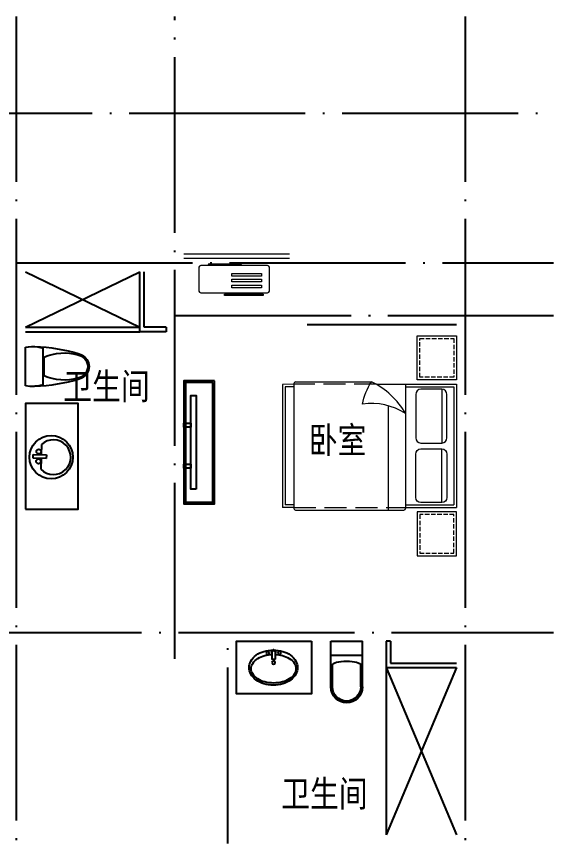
# Model space of a CAD drawing. Extents: x 164940 to 3842273, y 640355 to 1124023.
# Drawn here: x 3755535 to 3761635, y 1103472 to 1112871 of the extents above; entities that cross this region are included whole.
import ezdxf

# ---------------------------------------------------------------- set-up
doc = ezdxf.new("R2010")
doc.units = 0
doc.header["$LTSCALE"] = 1000
doc.header["$MEASUREMENT"] = 0
doc.linetypes.add('DASH', pattern=[0.35, 0.25, -0.1])
doc.linetypes.add('DOTE', pattern=[2.4200000000000004, 2, -0.2, 0.02, -0.2])
for name, color, linetype in [('-文字', 7, 'Continuous'), ('12fur', 114, 'Continuous'), ('13fix', 154, 'Continuous'), ('DOTE', 1, 'DOTE'), ('WINDOW', 4, 'Continuous'), ('管井', 236, 'Continuous')]:
    doc.layers.add(name, color=color, linetype=linetype)
doc.layers.add('家具', color=33, linetype='Continuous', lineweight=5)
doc.styles.add('-黑体', font='SIMHEI.TTF', dxfattribs={"width": 0.8})
doc.styles.add('DIM_FONT', font='SIMPLEX', dxfattribs={"width": 0.7, "bigfont": 'GBCBIG'})

# ---------------------------------------------------------------- blocks, each defined once
blk = doc.blocks.new('A$C29F122FD')
for p, q in [((250.0002241525799, 50.0000435388647), (250.0002241525799, 682.5081933829933)), ((300.0002241525799, 4.371977411210537e-05), (300.0002241525799, 682.5081932118628)), ((0.0002241386100649834, 50.00004371977411), (250.0002241386101, 50.00004371977411)), ((0.0002241386100649834, 50.00004371977411), (0.0002241386100649834, 4.371977411210537e-05)), ((0.0002241386100649834, 4.371977411210537e-05), (300.0002241525799, 4.371977411210537e-05))]:
    blk.add_line(p, q)
blk = doc.blocks.new('ma1')
at = {"layer": '13fix'}
for p, q in [((220.78125, 0), (-220.78125, 0)), ((226.3893075007945, -50.1765075000003), (220.78125, 0)), ((226.3893075007945, -102.2263650000095), (226.3893075007945, -50.1765075000003)), ((209.53125, -202.5), (220.9312575003132, -151.5815775000374)), ((220.9312575003132, -151.5815775000374), (226.3893075007945, -102.2263650000095)), ((209.53125, -202.5), (-209.53125, -202.5)), ((-107.65061638318, -211.7636099999654), (107.6506388839334, -211.7636099999654))]:
    blk.add_line(p, q, dxfattribs=at)
for centre, radius, start, end in [((236.25, -76.1718824999989), 463.3354349999999, 170.5376780079965, 187.7399459957868), ((1596.893304158002, -70.5022373952088), 1822.905267548176, 181.2223680177159, 197.2477400884553), ((236.25, -76.1718824999989), 463.3354349999999, 187.7399459957868, 195.8219819895815), ((-1596.893304158002, -70.5022373952088), 1822.905267548176, 342.7522599115447, 358.7776319822841), ((448.2021481944248, -443.4417002224945), 602.2018211347165, 157.37374385738, 194.7785650620011), ((-448.2021256936714, -443.4417002224945), 602.2018211347165, 345.2214349379988, 22.62625614261998), ((12.18639293964952, -562.4982811024529), 163.5812782416205, 197.2477400884553, 249.5476092186421), ((23.26485846098512, -555.5449209056096), 162.7261878014058, 194.7785650620011, 226.8542645884813), ((-12.1863929387182, -562.4982811024529), 163.5812782416205, 290.452390781358, 342.7522599115447), ((-23.26483596023172, -555.5449209056096), 162.7261878014058, 313.1457354115188, 345.2214349379988), ((1.125037670135498e-05, -580.3665348804789), 128.7061108459815, 226.8542645884813, 313.1457354115188), ((0, -595.1750179040828), 128.7061108459815, 249.5476092186421, 290.452390781358)]:
    blk.add_arc(centre, radius, start, end, dxfattribs=at)
blk = doc.blocks.new('x2')
at = {"layer": '13fix'}
for p, q in [((-16.51297871395946, 204.7266927762539), (24.13435350544751, 204.7266927762539)), ((-16.51297871395946, 54.67855769797461), (-16.51297871395946, 204.7266927762539)), ((24.13435350544751, 204.7266927762539), (24.13435350544751, 54.67855769797461)), ((-16.51297871395946, 113.1718984912732), (-139.8316729292274, 113.1718984912732)), ((139.8316729292274, 113.1718984912732), (24.13435350544751, 113.1718984912732)), ((24.13435350544751, 54.67855769797461), (-16.51297871395946, 54.67855769797461))]:
    blk.add_line(p, q, dxfattribs=at)
for centre, radius in [((0, 0), 246.424451583669), ((-50.80916527472436, 143.6901632529334), 26.67481176936781), ((60.97099833004177, 142.418568887806), 26.67481176936781)]:
    blk.add_circle(centre, radius, dxfattribs=at)
blk.add_arc((0, -25.43188730144175), 196.885515440561, 135.2526700452586, 44.74732995474136, dxfattribs=at)
at = {"layer": '13fix', "style": 'DIM_FONT', "width": 0.8, "flags": 9}
for tag in ['YSIZE', 'XSIZE']:
    blk.add_attdef(tag, (4.558561900630593, 248.3049694280489), '', height=0.5, rotation=270, dxfattribs=at)
blk = doc.blocks.new('A$C4EB5717C')
at = {"layer": '家具', "color": 8}
for p, q in [((520.3117667576298, 110.0002054055221), (520.3117667576298, 120.0002054055803)), ((883.1474350141361, 100.0002054054639), (530.3117667576298, 100.0002054055221)), ((893.1474350141361, 120.0002054055221), (893.1474350141361, 110.0002054054639))]:
    blk.add_line(p, q, dxfattribs=at)
at = {"layer": '家具'}
blk.add_lwpolyline([(220.000500085258, 120.0002054057649), (980.0005000853247, 120.0002054055122, 0.414213562373517), (1000.000500085331, 140.0002054055343), (1000.000500085032, 410.0002054054835, 0.414213562372746), (980.0005000850335, 430.0002054054614), (220.0005000855657, 430.0002054055245, 0.4142135623727947), (200.0005000855641, 410.0002054055467), (200.0005000852647, 140.0002054057871, 0.4142135623733224)], format="xyb", close=True, dxfattribs=at)
at = {"layer": '家具', "color": 8}
for points in [[(269.2124938257039, 459.1095238242997), (709.030639189994, 459.1095238242997), (709.030639189994, 443.9954681674717), (269.2124938257039, 443.9954681674717)], [(290.3771249873098, 371.5336505089654), (625.9059255968314, 371.5336505089654), (625.9059255968314, 342.5620511712041), (290.3771249873098, 342.5620511712041)], [(290.3771249873098, 305.7317620350514), (625.9059255968314, 305.7317620350514), (625.9059255968314, 276.7601626972901), (290.3771249873098, 276.7601626972901)], [(290.3771249873098, 239.9298735611374), (625.9059255968314, 239.9298735611374), (625.9059255968314, 210.9582742233761), (290.3771249873098, 210.9582742233761)]]:
    blk.add_lwpolyline(points, close=True, dxfattribs=at)
for centre, start, end in [((530.3117667576298, 110.0002054055221), 180, 270), ((883.1474350141361, 110.0002054054639), 270, 0)]:
    blk.add_arc(centre, 10, start, end, dxfattribs=at)
blk = doc.blocks.new('$0$C-D_B0A01EA002')
for p, q in [((-18.56459067460605, -23.23897814179213), (-18.56459067460605, -105.015944529722)), ((17.43540932539395, -23.23897814179213), (17.43540932539394, -105.015944529722))]:
    blk.add_line(p, q)
blk.add_lwpolyline([(-273.0436376691644, -199.9949219097513, 0.1301586401876071), (-253.7132071025838, -272.9941037716605, 0.1064685849763972), (-192.4980024954705, -341.416278147063, 0.0842476149744708), (-106.7438135101977, -383.9776615361087, 0.0732806852421578), (1.956362330835623, -399.9949219097514, 0.0732806852421578), (110.6565381718689, -383.9776615361087, 0.0842476149744708), (196.4107271571417, -341.416278147063, 0.1064685849763705), (257.625931764255, -272.9941037716678, 0.1301586401875946), (276.9563623308357, -199.9949219097514, 0.1301586401875249), (257.6259317642696, -126.9957400478495, 0.1064685849763642), (196.4107271571417, -58.57356567243983, 0.0842476149744703), (110.6565381718399, -16.01218228337962, 0.0732806852421114), (1.956362330835649, 0.0050780902486204, 0.0732806852421346), (-106.7438135101831, -16.01218228338688, 0.0842476149744705), (-192.4980024954705, -58.57356567243978, 0.1064685849763831), (-253.7132071025546, -126.9957400478058, 0.1301586401877338)], format="xyb", close=True)
for points in [[(-18.56459067460605, -50.06740285941918, 0.0521330466235257), (-100.8951209875224, -62.4388888665387, 0.0764678653003014), (-178.9600846343085, -95.99411217054579, 0.1071362639938762), (-237.3326613277888, -152.8296591670702, 0.1473733360632199), (-255.3586008087434, -212.6587855604273, 0.1473733360631201)], [(-255.3586008087434, -212.6587855604273, 0.1473733360631201), (-237.332661327818, -272.4879119537334, 0.1071362639939438), (-178.9600846343376, -329.3234589503015, 0.0764678653007385), (-100.8951209869986, -362.8786822544687, 0.0634152908453245), (-0.5645906745915191, -375.6550418942759, 0.0634152908456926), (99.76593963829576, -362.8786822543304, 0.0764678653003432), (177.8309032851254, -329.3234589503088, 0.1071362639937221), (236.2034799785767, -272.4879119538353, 0.1473733360633712), (254.229419459575, -212.6587855604273, 0.1473733360632025), (236.203479978635, -152.8296591670994, 0.107136263993831), (177.8309032851836, -95.99411217056765, 0.0764678653007416), (99.76593963785923, -62.43888886640774, 0.0521330466231793), (17.43540932539395, -50.06740285941918, 0.063415290845734)]]:
    blk.add_lwpolyline(points, format="xyb")
for centre, radius in [((-66.13441481767154, -34.3093724801481), 16.88515153422486), ((65.00523346844489, -34.30937248014811), 16.88515153422486), ((6.772e-13, -142.3048082722423), 18.84185443327442)]:
    blk.add_circle(centre, radius)
for centre, radius, start, end in [((-0.5645906746060497, -24.83294159409411), 22.22230488976999, 324.0956370179574, 215.9043629820426), ((-0.5645906746060497, -24.83294159409411), 18.07043772262302, 354.939456999795, 185.0605430002049), ((-0.564590674606053, -71.75225646981266), 37.82159361194282, 241.5808229508006, 298.4191770491995)]:
    blk.add_arc(centre, radius, start, end)
blk.add_point((6.821e-13, 3.8e-15))
blk = doc.blocks.new('dgfgf')
at = {"layer": '家具'}
blk.add_lwpolyline([(7597.416674697219, -62676.15392832961), (7147.416674697219, -62676.15392832962), (7147.41667469719, -63176.15392832961), (7597.416674697219, -63176.15392832962), (7597.416674697219, -62676.15392832961), (7517.416674697219, -62676.1539283296)], dxfattribs=at)
at = {"layer": '家具', "color": 251, "linetype": 'DASH', "ltscale": 0.2}
blk.add_lwpolyline([(7567.416674697248, -62706.1539283296), (7177.416674697248, -62706.1539283296), (7177.416674697248, -63146.1539283296), (7567.416674697248, -63146.1539283296)], close=True, dxfattribs=at)
blk = doc.blocks.new('A$C72813290')
at = {"layer": '家具'}
for p, q in [((1829.95784014184, 1979.999766454275), (599.0947513121646, 1979.999766453984)), ((779.4731696231756, 802.6157019819366), (779.4731696231756, 1979.999766454042)), ((579.0947513121646, 1949.999766453984), (-0.0004400380421429873, 1949.999766453984)), ((-0.0004400378093123436, 549.9997664540424), (-0.0004400380421429873, 1949.999766453984)), ((29.99955996219069, 579.9997664540424), (29.99955996195786, 1919.999766453984)), ((579.0947513121646, 1919.999766453984), (29.99955996195786, 1919.999766453984)), ((169.8553271642886, 1894.542072444805), (169.8553271642886, 1282.784345983411)), ((579.0947513123974, 550.0329755522544), (579.0947513121646, 1959.999766453984)), ((1849.957517702365, 550.0287959629786), (1849.957837680355, 1949.999766453984)), ((1849.95784014184, 1949.999766453984), (1979.95784014184, 1949.999766454042)), ((1849.95784014184, 1919.999766453984), (1949.95784014184, 1919.999766453984)), ((1949.957840142073, 580.0320110495668), (1949.95784014184, 1919.999766453984)), ((1979.957840142073, 550.0329755522544), (1979.95784014184, 1949.999766453984)), ((169.8553271642886, 605.4574604632217), (169.8553271642886, 1217.215186924615)), ((579.0947513123974, 579.9997664541588), (29.99955996219069, 579.9997664540424)), ((1849.957525086589, 580.0287959786947), (1949.957840142073, 580.0320110495668)), ((912.3110353862867, 549.999766454217), (-0.0004400378093123436, 549.9997664540424)), ((1829.95784014184, 519.9997664539842), (967.0600076857954, 519.9997664539842)), ((1849.957517702365, 550.0289318990544), (1979.957840142073, 550.0329755522544))]:
    blk.add_line(p, q, dxfattribs=at)
at = {"layer": '家具', "linetype": 'DASH'}
for p, q in [((1849.95784014184, 1949.999766453984), (579.0947513121646, 1949.999766453984)), ((912.3110353862867, 549.999766454217), (1849.957517702365, 550.0289318990544))]:
    blk.add_line(p, q, dxfattribs=at)
at = {"layer": '家具'}
for points in [[(169.8553271642886, 1894.542072444805), (405.2527041111607, 1894.542072444805, -0.4142135623730953), (465.2527041111607, 1834.542072444805), (465.2527041111607, 1342.784345983411, -0.414213562373095), (405.2527041111607, 1282.784345983411), (169.8553271642886, 1282.784345983411, -0.414213562373095), (109.8553271642886, 1342.784345983411), (109.8553271642886, 1834.542072444805, -0.414213562373095)], [(169.8553271642886, 605.4574604632217), (405.2527041111607, 605.4574604632217, 0.4142135623730953), (465.2527041111607, 665.4574604632217), (465.2527041111607, 1157.215186924615, 0.414213562373095), (405.2527041111607, 1217.215186924615), (169.8553271642886, 1217.215186924615, 0.414213562373095), (109.8553271642886, 1157.215186924615), (109.8553271642886, 665.4574604632217, 0.414213562373095)]]:
    blk.add_lwpolyline(points, format="xyb", close=True, dxfattribs=at)
blk.add_lwpolyline([(579.0947513121646, 882.6449155855225, 0.1803020398392493), (1070.7905931524, 774.6378976947162, -0.08863692969021798), (967.063956128899, 520.1277483065496, 28871.27155084922)], format="xyb", dxfattribs=at)
for centre, radius, start, end in [((599.0947513121646, 1959.999766453984), 20, 90, 180), ((1819.313379895408, 1951.236795470933), 30.66941528179127, 357.6883884843629, 69.69174006235002), ((1391.535863609053, 1363.264173914329), 943.9573255325126, 210.6074670288699, 243.2773086986502), ((1819.276255795499, 548.7883458647993), 30.70632750165869, 290.3566406252505, 2.315219899535929)]:
    blk.add_arc(centre, radius, start, end, dxfattribs=at)
blk.add_blockref('dgfgf', (-7147.417114735115, 65176.15369478357), dxfattribs=at)
at = {"layer": '家具', "xscale": -1, "rotation": 180}
blk.add_blockref('dgfgf', (-7147.417114735115, -62676.1541618756), dxfattribs=at)
blk = doc.blocks.new('ds')
at = {"ltscale": 0.5}
blk.add_lwpolyline([(0, -700), (350, -700), (350, 700), (0, 700)], close=True, dxfattribs=at)
at = {"color": 251, "ltscale": 40}
for points in [[(20, -680), (330, -680), (330, 680), (20, 680)], [(210.0078524863347, 533.1325999547844), (268.1349783958867, 533.1325999547844), (268.1349783958867, -533.1327305862214), (210.0078524863347, -533.1327305862214)], [(268.1349783958867, 294.3722413688665), (349.9999766899273, 294.3722413688665), (349.9999766899273, 246.4544823274482), (268.1349783958867, 246.4544823274482)], [(268.1349783958867, -171.949286054587), (349.9999766899273, -171.949286054587), (349.9999766899273, -219.8670450960053), (268.1349783958867, -219.8670450960053)]]:
    blk.add_lwpolyline(points, close=True, dxfattribs=at)
blk = doc.blocks.new('A$C20CC1F58')
for p, q in [((-7.805784844094887e-05, 180.000150075517), (-7.805784844094887e-05, 700.00015017447)), ((359.9999219421516, 700.0001501552615), (-7.805784844094887e-05, 700.0001501552615)), ((359.9999219421516, 180.000150075517), (359.9999219421516, 700.0001501552615)), ((359.9999219421516, 539.471055665621), (-7.805784844094887e-05, 539.471055665621)), ((19.99992194215156, 180.000150075517), (19.99992194215156, 430.000150075517)), ((359.9999219421516, 430.000150075517), (339.9999219421516, 430.000150075517)), ((339.9999219421516, 180.000150075517), (339.9999219421516, 430.000150075517))]:
    blk.add_line(p, q)
blk.add_lwpolyline([(339.9999219421516, 430.000150075517), (336.9255668066961, 438.2278967699131), (327.8206471440117, 446.139455773017), (313.0350599106375, 453.4307903091929), (293.1370069320994, 459.8216984812431), (268.8911592254058, 465.0665812721782), (241.2292711206969, 468.9638807777068), (211.2143734648711, 471.3638259634622), (179.9999219422933, 472.1741882818606), (148.7854704197101, 471.3638259634622), (118.7705727638682, 468.9638807777068), (91.10868465913312, 465.0665812721782), (66.86283695240424, 459.8216984812431), (46.96478397382313, 453.4307903091929), (32.17919674039996, 446.139455773017), (23.0742770776624, 438.2278967699131), (19.99992194215162, 430.000150075517)])
for radius in [180, 160]:
    blk.add_arc((179.9999219421516, 180.000150075517), radius, 180, 0)

msp = doc.modelspace()

# ---------------------------------------------------------------- linework, layer by layer
msp.add_line((3759785.159515483, 1105771.323362994), (3759735.159515483, 1105771.323362994))
at = {"layer": '13fix'}
for p, q in [((3755635.043084598, 1109970.7717169), (3756935.043084573, 1109338.263565247)), ((3755635.04308454, 1109338.263565254), (3756935.043084563, 1109970.771716907)), ((3755635.042860108, 1109338.263608966), (3756935.042860106, 1109338.263608966)), ((3755635.042860108, 1109288.263608966), (3756935.042860106, 1109288.263608966)), ((3759735.159515483, 1105771.323362994), (3759735.159515483, 1105471.32336298)), ((3759785.159515483, 1105771.323362994), (3759785.159515483, 1105521.323362994)), ((3759735.159515483, 1105471.32336298), (3759735.159514887, 1103570.771752219)), ((3760535.043082531, 1105471.32336298), (3759735.159514887, 1103570.771752219)), ((3759735.159515483, 1105471.32336298), (3760535.043082531, 1105471.32336298)), ((3759735.159515483, 1105471.32336298), (3760535.043081489, 1103570.77175192)), ((3759785.159515303, 1105521.32336298), (3760535.043082558, 1105521.32336298))]:
    msp.add_line(p, q, dxfattribs=at)
for points in [[(3755635.043084018, 1107270.771753952), (3756235.043083909, 1107270.7717536), (3756235.043084065, 1108470.771753935), (3755635.043084343, 1108470.77175412)], [(3758885.159515688, 1105770.771754291), (3758885.159515766, 1105170.771754407), (3758035.159516049, 1105170.771754428), (3758035.159515893, 1105770.771754195)]]:
    msp.add_lwpolyline(points, close=True, dxfattribs=at)
at = {"layer": 'DOTE'}
for p, q in [((3755535.04308077, 1096470.771758902), (3755535.043085801, 1112870.771756602)), ((3757335.043081279, 1105570.771753142), (3757335.043085267, 1112870.77175533)), ((3760635.043077561, 1096470.771758902), (3760635.043086616, 1112870.771756602)), ((3735035.043084788, 1111770.771758298), (3761630.492673731, 1111770.771758298)), ((3755535.043084341, 1110070.771758145), (3761635.043085408, 1110070.771760184)), ((3757335.043083573, 1109470.771758747), (3761635.043085609, 1109470.771760184)), ((3752535.043086691, 1105870.771754413), (3761635.043082586, 1105870.771754413)), ((3757935.043081426, 1103470.771752778), (3757935.043082751, 1105870.771754413))]:
    msp.add_line(p, q, dxfattribs=at)
at = {"layer": 'WINDOW'}
msp.add_line((3758835.043083774, 1109370.77175974), (3760535.043084684, 1109370.771758801), dxfattribs=at)
at = {"layer": '家具'}
for p, q in [((3758635.043084624, 1110170.771760055), (3757435.04308381, 1110170.771759761)), ((3758635.043084598, 1110120.771760055), (3757435.043083784, 1110120.771759761))]:
    msp.add_line(p, q, dxfattribs=at)

# ---------------------------------------------------------------- block references
at = {"layer": '12fur', "rotation": 180}
msp.add_blockref('ds', (3757785.043082808, 1108030.705824086), dxfattribs=at)
at = {"layer": '13fix', "xscale": -1, "rotation": 89.99999994663916}
msp.add_blockref('ma1', (3755635.043083959, 1108893.158847622), dxfattribs=at)
at = {"layer": '13fix', "rotation": 88.81912007210543}
msp.add_blockref('x2', (3755928.449748714, 1107862.857212772), dxfattribs=at)
at = {"layer": '13fix', "extrusion": (0, 0, -1), "zscale": -1}
msp.add_blockref('A$C20CC1F58', (-3759465.101221581, 1105070.77160418), dxfattribs=at)
at = {"layer": '13fix', "xscale": -1}
msp.add_blockref('$0$C-D_B0A01EA002', (3758454.649417588, 1105670.766676221), dxfattribs=at)
at = {"layer": '家具', "rotation": 180}
for name, p in [('A$C4EB5717C', (3758607.168731921, 1110160.56114748)), ('A$C72813290', (3760535.042644909, 1109240.312440248))]:
    msp.add_blockref(name, p, dxfattribs=at)
at = {"layer": '管井', "xscale": -1}
msp.add_blockref('A$C29F122FD', (3757235.043084259, 1109288.263565247), dxfattribs=at)

# ---------------------------------------------------------------- texts
at = {"layer": '-文字', "style": '-黑体', "width": 0.8}
for s, p in [('卫生间', (3756066.057139053, 1108517.609472269)), ('卧室', (3758855.206183015, 1107907.127921026)), ('卫生间', (3758541.168029388, 1103887.785347234))]:
    msp.add_text(s, height=300, dxfattribs=at).set_placement(p)

doc.saveas('drawing.dxf')
